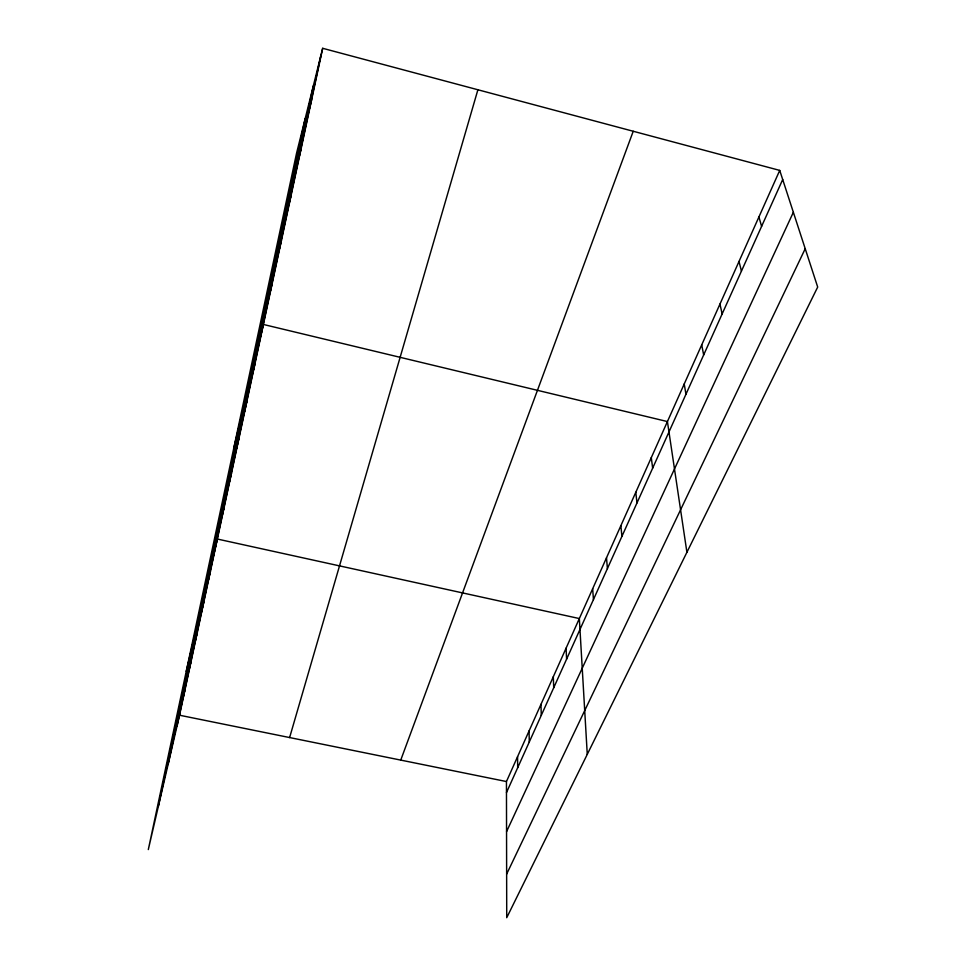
<?xml version="1.0" encoding="UTF-8"?>
<svg xmlns="http://www.w3.org/2000/svg" width="966" height="966" viewBox="0 0 966 966"><rect width="100%" height="100%" fill="white"/><g stroke="black" fill="none" stroke-linecap="round" stroke-linejoin="round"><path stroke-width="1.45" d="M158.315 806.501L305.184 118.589M168.06 764.589L313.346 85.805M177.007 726.106L320.652 56.463M322.68 48.3L296.562 153.208L148.305 849.585L179.543 715.226L322.68 48.3L779.731 170.402L817.695 287.059L506.727 917.7L506.45 781.542L779.731 170.402M194.903 642.716L197.414 631.921M188.72 671.503L191.244 660.672M182.767 699.287L185.291 688.432M186.245 671.358L217.35 539.04L579.334 618.554L587.268 754.361M207.956 581.846L210.455 571.172M201.302 612.842L203.814 602.108M236.573 448.393L239.025 438.093M229.051 483.459L231.514 473.038M221.818 517.184L224.305 506.667M252.561 373.914L254.939 363.892M244.41 411.914L246.825 401.735M269.912 293L272.231 283.352M233.627 448.84L263.404 324.467L667.421 421.562L686.911 552.298M279.162 249.868L281.444 240.449M288.834 204.792L291.056 195.627M298.953 157.627L301.114 148.764M309.543 108.24L311.644 99.703M289.619 737.553L477.892 89.766M400.745 760.097L633.225 131.267M506.474 792.591L782.702 179.531M506.558 831.654L793.352 212.266M506.643 874.121L805.221 248.709M179.543 715.226L506.45 781.542M758.914 216.952L761.594 226.358M739.014 261.46L741.429 271.12M719.96 304.061L722.133 313.938M701.714 344.874L703.659 354.945M684.218 383.997L685.957 394.249M651.289 457.63L652.654 468.148M635.785 492.31L636.98 502.936M620.86 525.673L621.911 536.396M606.503 557.793L607.409 568.588M592.665 588.729L593.438 599.596M566.076 648.186L566.595 659.162M553.301 676.768L553.711 687.768M540.972 704.335L541.274 715.359M529.066 730.96L529.271 741.997M517.571 756.68L517.679 767.728"/></g></svg>
